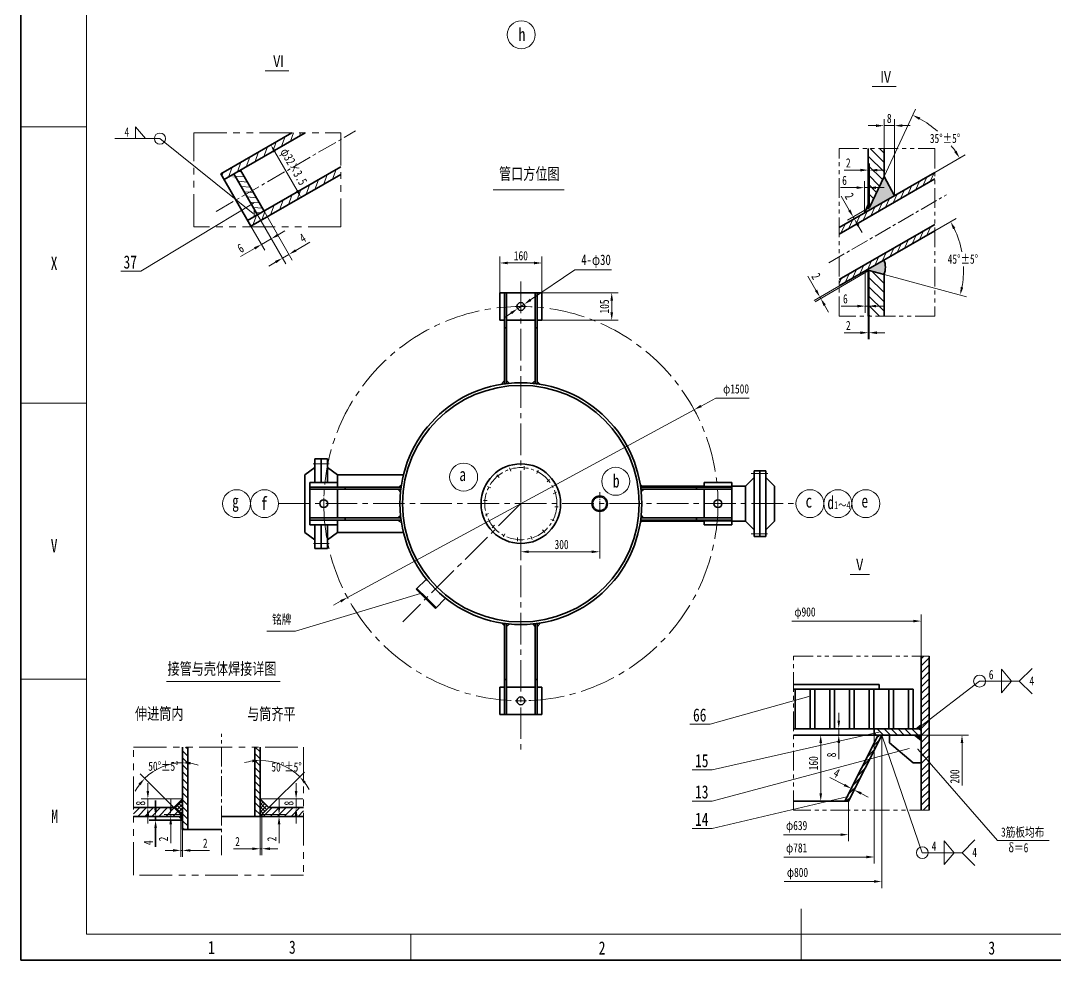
# Model space of a CAD drawing. Header units: millimetres. Extents: x -55641 to 52612, y -23263 to -5715.
# Drawn here: x 49301.5 to 49695.2, y -7396.9 to -7039.5 of the extents above; entities that cross this region are included whole.
import ezdxf

# ---------------------------------------------------------------- set-up
doc = ezdxf.new("R2010")
doc.units = ezdxf.units.MM
doc.header["$MEASUREMENT"] = 0
for name, pattern in [('CENTER2', [1.125, 0.75, -0.125, 0.125, -0.125]), ('DASHED2', [0.375, 0.25, -0.125]), ('PHANTOMX2', [5, 2.5, -0.5, 0.5, -0.5, 0.5, -0.5])]:
    doc.linetypes.add(name, pattern=pattern)
for name, color, linetype, lineweight in [('中心线', 3, 'CENTER2', 18), ('双点划线', 3, 'PHANTOMX2', 18), ('图层1', 1, 'Continuous', 20), ('抛面线', 1, 'Continuous', 18), ('标注尺寸线', 1, 'Continuous', 18), ('粗实线', 7, 'Continuous', 35), ('细实线', 1, 'Continuous', 18), ('虚线', 1, 'DASHED2', 18)]:
    doc.layers.add(name, color=color, linetype=linetype, lineweight=lineweight)
doc.styles.add('1', font='SimSun.ttf', dxfattribs={"width": 0.75, "height": 3})
doc.styles.add('模板字体', font='SIMFANG.TTF', dxfattribs={"width": 0.75})

msp = doc.modelspace()

# ---------------------------------------------------------------- hatches: boundary and pattern name
at = {"layer": '抛面线'}
h = msp.add_hatch(color=7, dxfattribs=at)
h.paths.add_polyline_path([(49390.37, -7111.31), (49390.3, -7114.12), (49391.57, -7113.39)])
h.paths.add_polyline_path([(49382.57, -7097.8), (49381.11, -7098.64), (49383.82, -7099.96)])
at = {"layer": '抛面线', "ltscale": 2}
h = msp.add_hatch(color=7, dxfattribs=at)
h.paths.add_polyline_path([(49629.99, -7098.79), (49624.49, -7110.58), (49623.99, -7110.9), (49623.99, -7109.47), (49622.54, -7112.69), (49633.98, -7106.09)])
h.paths.add_polyline_path([(49629.99, -7130.56), (49622.86, -7134.68), (49623.99, -7134.72), (49624.28, -7134.55), (49629.99, -7136.08, 0.191896)])
at = {"layer": '抛面线'}
h = msp.add_hatch(color=7, dxfattribs=at)
h.paths.add_polyline_path([(49498.04, -7176.71), (49498.04, -7177.65, -0.005302), (49499, -7177.8)])
h.paths.add_polyline_path([(49497.24, -7176.55), (49496.07, -7177.43, -0.006378), (49497.24, -7177.55)])
h.paths.add_polyline_path([(49486.34, -7176.34), (49486.34, -7177.55, -0.005194), (49487.29, -7177.45)])
h.paths.add_polyline_path([(49485.54, -7176.29), (49484.46, -7177.81, -0.005938), (49485.54, -7177.65)])
h = msp.add_hatch(color=7, dxfattribs=at)
h.paths.add_polyline_path([(49445.27, -7216.98), (49446.21, -7216.98, -0.005302), (49446.36, -7216.01)])
h.paths.add_polyline_path([(49445.11, -7217.78), (49445.99, -7218.94, -0.006378), (49446.11, -7217.78)])
h.paths.add_polyline_path([(49444.9, -7228.68), (49446.11, -7228.68, -0.005194), (49446.01, -7227.73)])
h.paths.add_polyline_path([(49444.85, -7229.48), (49446.37, -7230.56, -0.005938), (49446.21, -7229.48)])
h = msp.add_hatch(color=7, dxfattribs=at)
h.paths.add_polyline_path([(49538.3, -7229.48), (49537.36, -7229.48, -0.005302), (49537.22, -7230.44)])
h.paths.add_polyline_path([(49538.46, -7228.68), (49537.59, -7227.51, -0.006378), (49537.46, -7228.68)])
h.paths.add_polyline_path([(49538.67, -7217.78), (49537.46, -7217.78, -0.005194), (49537.57, -7218.73)])
h.paths.add_polyline_path([(49538.72, -7216.98), (49537.2, -7215.9, -0.005938), (49537.36, -7216.98)])
h = msp.add_hatch(color=7, dxfattribs=at)
h.paths.add_polyline_path([(49485.54, -7269.74), (49485.54, -7268.8, -0.005302), (49484.57, -7268.66)])
h.paths.add_polyline_path([(49486.34, -7269.9), (49487.5, -7269.03, -0.006378), (49486.34, -7268.9)])
h.paths.add_polyline_path([(49497.24, -7270.11), (49497.24, -7268.9, -0.005194), (49496.29, -7269.01)])
h.paths.add_polyline_path([(49498.04, -7270.16), (49499.12, -7268.64, -0.005938), (49498.04, -7268.8)])
at = {"layer": '抛面线', "ltscale": 2}
for points in [[(49644.12, -7308.84), (49641.87, -7308.84), (49644.12, -7306.95)], [(49644.13, -7311.24), (49641.89, -7311.24), (49644.13, -7313.12)]]:
    msp.add_hatch(color=7, dxfattribs=at).paths.add_polyline_path(points)
at = {"layer": '抛面线'}
h = msp.add_hatch(color=7, dxfattribs=at)
h.paths.add_polyline_path([(49626.62, -7311.24), (49627.79, -7311.24), (49627.45, -7311.91)])
h.paths.add_polyline_path([(49629.13, -7311.24), (49630.12, -7311.24), (49628.77, -7311.96)])

# ---------------------------------------------------------------- linework, layer by layer
at = {"layer": '中心线', "color": 7, "ltscale": 10}
for p, q in [((49375.88, -7112.06), (49428.92, -7081.43)), ((49377.85, -7356.95), (49377.85, -7310.82))]:
    msp.add_line(p, q, dxfattribs=at)
at = {"layer": '中心线', "color": 7, "ltscale": 9}
msp.add_line((49609.03, -7131.58), (49653.78, -7105.74), dxfattribs=at)
at = {"layer": '中心线', "color": 7, "ltscale": 16}
for p, q in [((49491.79, -7138.75), (49491.79, -7316.89)), ((49399.55, -7223.23), (49596.48, -7223.23)), ((49491.79, -7223.23), (49446.88, -7268.13))]:
    msp.add_line(p, q, dxfattribs=at)
at = {"layer": '中心线', "color": 7}
for p, q in [((49489.61, -7148.23), (49494.02, -7148.23)), ((49412.74, -7208.03), (49418.87, -7208.03)), ((49579.47, -7211.78), (49585.77, -7211.78)), ((49416.79, -7225.4), (49416.79, -7220.99)), ((49566.79, -7221.05), (49566.79, -7225.46)), ((49579.47, -7234.67), (49585.66, -7234.67)), ((49412.92, -7238.42), (49418.87, -7238.42)), ((49493.96, -7298.23), (49489.55, -7298.23))]:
    msp.add_line(p, q, dxfattribs=at)
at = {"layer": '中心线', "color": 7, "ltscale": 3}
msp.add_line((49521.79, -7218.82), (49521.79, -7227.95), dxfattribs=at)
at = {"layer": '中心线', "color": 7, "ltscale": 18}
msp.add_circle((49491.79, -7223.23), 75, dxfattribs=at)
at = {"layer": '中心线', "color": 7, "ltscale": 9}
msp.add_circle((49491.79, -7223.23), 13.72, dxfattribs=at)
at = {"layer": '中心线', "color": 7, "ltscale": 2}
msp.add_circle((49521.79, -7223.23), 2.54, dxfattribs=at)
at = {"layer": '双点划线', "color": 7, "ltscale": 5}
for p, q in [((49367.38, -7082.12), (49423.33, -7082.12)), ((49367.38, -7117.97), (49367.38, -7082.12)), ((49423.33, -7082.12), (49423.33, -7117.97)), ((49423.33, -7117.97), (49367.38, -7117.97)), ((49344.44, -7315.81), (49409.14, -7315.81)), ((49344.44, -7364.55), (49344.44, -7315.81)), ((49409.14, -7315.81), (49409.14, -7364.55)), ((49409.14, -7364.55), (49344.44, -7364.55))]:
    msp.add_line(p, q, dxfattribs=at)
at = {"layer": '双点划线', "color": 7, "ltscale": 3}
for p, q in [((49612.93, -7088.17), (49649.31, -7088.17)), ((49612.93, -7151.88), (49612.93, -7088.17)), ((49649.31, -7088.17), (49649.31, -7151.88)), ((49649.31, -7151.88), (49612.93, -7151.88)), ((49595.52, -7339.8), (49595.52, -7281.25)), ((49595.52, -7281.25), (49647.13, -7281.25)), ((49647.13, -7339.8), (49595.52, -7339.8))]:
    msp.add_line(p, q, dxfattribs=at)
at = {"layer": '抛面线', "color": 7, "ltscale": 5}
for p, q in [((49629.99, -7098.79), (49641.95, -7073.15)), ((49629.99, -7098.79), (49629.99, -7076.93)), ((49633.98, -7106.09), (49633.98, -7076.93)), ((49404.13, -7085.35), (49405.31, -7082.12)), ((49407.5, -7083.41), (49407.97, -7082.12)), ((49626.99, -7079.43), (49623.99, -7079.43)), ((49629.99, -7079.43), (49633.98, -7079.43)), ((49636.98, -7079.43), (49639.98, -7079.43)), ((49377.57, -7097.78), (49398.8, -7085.52)), ((49397.39, -7089.24), (49398.73, -7085.56)), ((49400.76, -7087.3), (49402.1, -7083.61)), ((49390.66, -7093.13), (49392, -7089.45)), ((49394.03, -7091.19), (49395.37, -7087.5)), ((49398.14, -7089.37), (49406.66, -7104.12)), ((49649.31, -7097.24), (49660.92, -7090.53)), ((49383.92, -7097.02), (49385.26, -7093.34)), ((49387.29, -7095.08), (49388.63, -7091.39)), ((49623.99, -7110.58), (49623.99, -7093.85)), ((49624.49, -7110.58), (49624.49, -7093.85)), ((49378.03, -7098.57), (49378.52, -7097.23)), ((49380.55, -7098.97), (49381.89, -7095.28)), ((49384.24, -7096.84), (49385.4, -7096.94)), ((49416.79, -7101.74), (49418.13, -7098.05)), ((49420.16, -7099.79), (49421.5, -7096.11)), ((49620.99, -7096.35), (49614.78, -7096.35)), ((49624.49, -7096.35), (49623.99, -7096.35)), ((49627.49, -7096.35), (49630.49, -7096.35)), ((49383.05, -7098.62), (49386.55, -7098.92)), ((49384.19, -7100.6), (49387.69, -7100.9)), ((49410.05, -7105.63), (49411.39, -7101.94)), ((49413.42, -7103.68), (49414.76, -7100)), ((49622.54, -7112.69), (49622.54, -7100.52)), ((49623.99, -7110.9), (49623.99, -7100.52)), ((49385.33, -7102.58), (49388.84, -7102.89)), ((49386.48, -7104.56), (49388.55, -7104.74)), ((49388.55, -7104.74), (49389.98, -7104.87)), ((49389.09, -7117.73), (49410.32, -7105.47)), ((49403.32, -7109.52), (49404.66, -7105.83)), ((49406.68, -7107.57), (49408.03, -7103.89)), ((49619.54, -7103.02), (49613.37, -7103.02)), ((49616.78, -7111.58), (49613.68, -7106.21)), ((49623.99, -7103.02), (49622.54, -7103.02)), ((49626.99, -7103.02), (49629.99, -7103.02)), ((49387.62, -7106.54), (49391.13, -7106.85)), ((49388.77, -7108.53), (49392.27, -7108.83)), ((49396.58, -7113.41), (49397.92, -7109.72)), ((49399.95, -7111.46), (49401.29, -7107.78)), ((49389.84, -7117.3), (49391.18, -7113.61)), ((49389.91, -7110.51), (49393.42, -7110.82)), ((49391.06, -7112.49), (49392.85, -7112.65)), ((49391.57, -7113.39), (49402.32, -7131.99)), ((49391.57, -7113.39), (49398.07, -7124.64)), ((49393.21, -7115.35), (49394.55, -7111.67)), ((49394.07, -7111.95), (49404.81, -7130.55)), ((49624.22, -7110.75), (49616.12, -7115.43)), ((49624.64, -7111.48), (49616.54, -7116.16)), ((49618.7, -7114.91), (49618.28, -7114.18)), ((49387.83, -7115.55), (49394.33, -7126.8)), ((49620.2, -7117.51), (49621.7, -7120.1)), ((49649.31, -7119.41), (49657.48, -7114.69)), ((49399.42, -7120.97), (49402.02, -7119.47)), ((49390.48, -7126.13), (49385.13, -7129.22)), ((49396.82, -7122.47), (49393.08, -7124.63)), ((49406.16, -7126.89), (49411.55, -7123.78)), ((49401.07, -7129.83), (49403.56, -7128.39)), ((49483.79, -7142.98), (49483.79, -7129.18)), ((49499.79, -7142.98), (49499.79, -7129.18)), ((49398.47, -7131.33), (49395.87, -7132.83)), ((49486.79, -7131.68), (49496.79, -7131.68)), ((49512.37, -7134.3), (49495.51, -7145.7)), ((49526.35, -7134.3), (49512.37, -7134.3)), ((49604.1, -7142.04), (49601, -7136.67)), ((49623.69, -7134.2), (49603.44, -7145.89)), ((49623.99, -7134.72), (49603.74, -7146.41)), ((49622.86, -7134.68), (49622.86, -7150.58)), ((49623.99, -7134.72), (49623.99, -7150.58)), ((49623.99, -7134.72), (49623.99, -7160.7)), ((49624.28, -7134.55), (49624.28, -7160.7)), ((49629.99, -7136.08), (49661.4, -7144.5)), ((49499.79, -7142.98), (49528.87, -7142.98)), ((49605.9, -7145.16), (49605.6, -7144.64)), ((49490.54, -7149.07), (49493.03, -7147.39)), ((49526.37, -7145.98), (49526.37, -7150.48)), ((49607.4, -7147.76), (49608.9, -7150.36)), ((49619.86, -7148.08), (49613.69, -7148.08)), ((49623.99, -7148.08), (49622.86, -7148.08)), ((49626.99, -7148.08), (49629.99, -7148.08)), ((49488.06, -7150.75), (49485.57, -7152.43)), ((49499.79, -7153.48), (49528.87, -7153.48)), ((49620.99, -7158.2), (49614.78, -7158.2)), ((49624.28, -7158.2), (49623.99, -7158.2)), ((49627.28, -7158.2), (49630.28, -7158.2)), ((49565.96, -7183.05), (49560.37, -7186.08)), ((49578.63, -7183.05), (49565.96, -7183.05)), ((49425.84, -7258.94), (49557.73, -7187.51)), ((49491.79, -7223.23), (49491.79, -7244.03)), ((49521.79, -7223.23), (49521.79, -7244.03)), ((49494.79, -7241.53), (49518.79, -7241.53)), ((49423.2, -7260.37), (49420.56, -7261.8)), ((49614.86, -7330.24), (49609.31, -7327.44)), ((49619.46, -7327.79), (49616.42, -7333.82)), ((49620.53, -7328.32), (49617.49, -7334.36)), ((49618.61, -7332.13), (49617.54, -7331.59)), ((49621.29, -7333.48), (49623.97, -7334.83))]:
    msp.add_line(p, q, dxfattribs=at)
at = {"layer": '抛面线', "color": 7, "ltscale": 2}
for p, q in [((49629.99, -7093.46), (49624.7, -7088.17)), ((49629.99, -7089.92), (49628.23, -7088.17)), ((49629.99, -7097), (49623.99, -7091)), ((49629.44, -7099.98), (49623.99, -7094.53)), ((49628.31, -7102.39), (49623.99, -7098.07)), ((49647.57, -7100.67), (49649.12, -7097.35)), ((49627.19, -7104.8), (49623.99, -7101.6)), ((49624.49, -7110.58), (49629.99, -7098.79)), ((49629.99, -7098.79), (49633.98, -7106.09)), ((49639.08, -7105.57), (49640.63, -7102.25)), ((49641.91, -7103.93), (49643.46, -7100.62)), ((49644.74, -7102.3), (49646.29, -7098.98)), ((49626.06, -7107.21), (49623.99, -7105.14)), ((49633.42, -7108.84), (49634.97, -7105.52)), ((49636.25, -7107.2), (49637.8, -7103.89)), ((49624.94, -7109.62), (49623.99, -7108.67)), ((49627.76, -7112.11), (49629.3, -7108.79)), ((49630.59, -7110.47), (49632.13, -7107.15)), ((49619.26, -7117.01), (49620.81, -7113.69)), ((49622.09, -7115.38), (49623.64, -7112.06)), ((49624.92, -7113.74), (49626.47, -7110.42)), ((49613.6, -7120.28), (49615.15, -7116.96)), ((49616.43, -7118.64), (49617.98, -7115.33)), ((49646.3, -7121.15), (49647.84, -7117.83)), ((49640.64, -7124.42), (49642.18, -7121.1)), ((49643.47, -7122.78), (49645.01, -7119.46)), ((49649.13, -7119.51), (49649.31, -7119.12)), ((49632.14, -7129.32), (49633.69, -7126)), ((49634.97, -7127.68), (49636.52, -7124.37)), ((49637.8, -7126.05), (49639.35, -7122.73)), ((49626.48, -7132.59), (49628.03, -7129.27)), ((49629.31, -7130.95), (49630.86, -7127.64)), ((49620.82, -7135.86), (49622.37, -7132.54)), ((49623.65, -7134.22), (49625.2, -7130.9)), ((49612.93, -7139.47), (49613.87, -7137.44)), ((49615.16, -7139.13), (49616.7, -7135.81)), ((49617.99, -7137.49), (49619.53, -7134.17)), ((49629.99, -7142.96), (49623.99, -7136.96)), ((49624.28, -7134.55), (49629.99, -7136.08)), ((49629.99, -7139.42), (49625.43, -7134.86)), ((49629.99, -7146.49), (49623.99, -7140.49)), ((49629.99, -7150.03), (49623.99, -7144.03)), ((49628.3, -7151.88), (49623.99, -7147.56)), ((49624.76, -7151.88), (49623.99, -7151.1)), ((49644.13, -7282.26), (49645.14, -7281.25)), ((49644.13, -7284.91), (49647.13, -7281.91)), ((49644.13, -7287.56), (49647.13, -7284.56)), ((49644.13, -7290.21), (49647.13, -7287.21)), ((49644.13, -7292.86), (49647.13, -7289.86)), ((49644.13, -7295.51), (49647.13, -7292.51)), ((49644.13, -7298.17), (49647.13, -7295.17)), ((49644.13, -7300.82), (49647.13, -7297.82)), ((49612.77, -7305.84), (49612.77, -7302.84)), ((49644.13, -7303.47), (49647.13, -7300.47)), ((49644.13, -7306.12), (49647.13, -7303.12)), ((49644.13, -7308.77), (49647.13, -7305.77)), ((49612.77, -7308.84), (49610.27, -7308.84)), ((49612.77, -7308.84), (49612.77, -7311.24)), ((49627.11, -7311.24), (49626.29, -7310.41)), ((49629.76, -7311.24), (49627.36, -7308.84)), ((49632.42, -7311.24), (49630.02, -7308.84)), ((49635.07, -7311.24), (49632.67, -7308.84)), ((49637.72, -7311.24), (49635.32, -7308.84)), ((49640.37, -7311.24), (49637.97, -7308.84)), ((49643.02, -7311.24), (49640.62, -7308.84)), ((49644.13, -7309.7), (49643.27, -7308.84)), ((49644.13, -7311.42), (49647.13, -7308.42)), ((49644.13, -7314.08), (49647.13, -7311.08)), ((49604.08, -7311.24), (49608.41, -7311.24)), ((49605.91, -7314.24), (49605.91, -7333.44)), ((49612.77, -7311.24), (49610.27, -7311.24)), ((49612.77, -7314.24), (49612.77, -7320.4)), ((49625.37, -7316.05), (49628.07, -7313.34)), ((49627.16, -7312.49), (49628.41, -7311.24)), ((49641.89, -7311.24), (49644.13, -7313.12)), ((49644.13, -7316.73), (49647.13, -7313.73)), ((49623.58, -7319.61), (49626.28, -7316.9)), ((49644.13, -7319.38), (49647.13, -7316.38)), ((49644.13, -7322.03), (49647.13, -7319.03)), ((49621.78, -7323.17), (49624.49, -7320.46)), ((49644.13, -7324.68), (49647.13, -7321.68)), ((49619.99, -7326.73), (49622.7, -7324.02)), ((49644.13, -7327.33), (49647.13, -7324.33)), ((49618.2, -7330.29), (49620.9, -7327.58)), ((49644.13, -7329.99), (49647.13, -7326.99)), ((49644.13, -7332.64), (49647.13, -7329.64)), ((49615.58, -7336.44), (49617.32, -7334.7)), ((49616.41, -7333.85), (49619.11, -7331.14)), ((49644.13, -7335.29), (49647.13, -7332.29)), ((49604.08, -7336.44), (49608.41, -7336.44)), ((49644.13, -7337.94), (49647.13, -7334.94)), ((49644.92, -7339.8), (49647.13, -7337.59))]:
    msp.add_line(p, q, dxfattribs=at)
at = {"layer": '抛面线', "color": 7}
for p, q in [((49390.37, -7111.31), (49390.3, -7114.12)), ((49485.54, -7176.29), (49484.46, -7177.81)), ((49486.34, -7176.34), (49487.29, -7177.45)), ((49497.24, -7176.55), (49496.07, -7177.43)), ((49498.04, -7176.71), (49499, -7177.8)), ((49445.27, -7216.98), (49446.36, -7216.01)), ((49538.72, -7216.98), (49537.2, -7215.9)), ((49445.11, -7217.78), (49445.99, -7218.94)), ((49538.67, -7217.78), (49537.57, -7218.73)), ((49444.9, -7228.68), (49446.01, -7227.73)), ((49538.46, -7228.68), (49537.59, -7227.51)), ((49444.85, -7229.48), (49446.37, -7230.56)), ((49538.3, -7229.48), (49537.22, -7230.44)), ((49485.54, -7269.74), (49484.57, -7268.66)), ((49486.34, -7269.9), (49487.5, -7269.03)), ((49497.24, -7270.11), (49496.29, -7269.01)), ((49498.04, -7270.16), (49499.12, -7268.64)), ((49365.08, -7319.32), (49363.08, -7317.32)), ((49365.08, -7316.67), (49364.22, -7315.81)), ((49392.61, -7320.33), (49390.61, -7318.33)), ((49392.61, -7317.68), (49390.74, -7315.81)), ((49365.08, -7321.97), (49363.08, -7319.97)), ((49365.08, -7324.62), (49363.08, -7322.62)), ((49392.61, -7322.98), (49390.61, -7320.98)), ((49365.08, -7327.28), (49363.08, -7325.28)), ((49392.61, -7325.63), (49390.61, -7323.63)), ((49392.61, -7328.28), (49390.61, -7326.28)), ((49365.08, -7329.93), (49363.08, -7327.93)), ((49365.08, -7332.58), (49363.08, -7330.58)), ((49392.61, -7330.93), (49390.61, -7328.93)), ((49365.08, -7335.23), (49363.08, -7333.23)), ((49392.61, -7333.59), (49390.61, -7331.59)), ((49392.61, -7336.24), (49390.61, -7334.24)), ((49365.08, -7337.88), (49363.08, -7335.88)), ((49365.08, -7340.53), (49363.08, -7338.53)), ((49392.61, -7338.89), (49390.61, -7336.89)), ((49365.08, -7343.19), (49363.08, -7341.19)), ((49392.61, -7341.54), (49390.61, -7339.54)), ((49390.63, -7342.21), (49390.61, -7342.19)), ((49365.08, -7345.84), (49363.08, -7343.84)), ((49363.81, -7347.21), (49363.08, -7346.49))]:
    msp.add_line(p, q, dxfattribs=at)
at = {"layer": '抛面线', "color": 7, "ltscale": 5}
for points in [[(49390.09, -7108.94), (49347.23, -7134.82)], [(49453.63, -7257.46), (49406, -7271.68), (49395.11, -7271.68)], [(49601.35, -7296.59), (49563.78, -7307.12)], [(49628.08, -7310.15), (49564.63, -7324.49)], [(49639.52, -7316.41), (49564.63, -7336.38)], [(49616.35, -7334.63), (49564.63, -7346.8)]]:
    msp.add_lwpolyline(points, dxfattribs=at)
at = {"layer": '抛面线', "color": 7, "ltscale": 2}
for centre in [(49666.35, -7290.74), (49644.57, -7356)]:
    msp.add_circle(centre, 2.27, dxfattribs=at)
at = {"layer": '抛面线', "color": 7, "ltscale": 5}
for centre, radius, start, end in [((49623.86, -7111.93), 40.29, 48.8915, 60.7331), ((49623.86, -7111.93), 40.29, 34.2669, 38.0948), ((49623.46, -7134.33), 36.78, 10.7251, 25.3254), ((49623.46, -7134.33), 36.78, 349.6746, 2.0954)]:
    msp.add_arc(centre, radius, start, end, dxfattribs=at)
for points in [[(49643.33, -7077.23), (49643.79, -7076.34), (49640.89, -7075.41)], [(49626.99, -7078.93), (49626.99, -7079.93), (49629.99, -7079.43)], [(49636.98, -7078.93), (49636.98, -7079.93), (49633.98, -7079.43)], [(49398.57, -7089.12), (49397.7, -7089.62), (49396.64, -7086.77)], [(49657.58, -7088.98), (49656.74, -7089.51), (49658.76, -7091.78)], [(49620.99, -7095.85), (49620.99, -7096.85), (49623.99, -7096.35)], [(49627.49, -7095.85), (49627.49, -7096.85), (49624.49, -7096.35)], [(49407.09, -7103.87), (49406.22, -7104.37), (49408.16, -7106.72)], [(49619.54, -7102.52), (49619.54, -7103.52), (49622.54, -7103.02)], [(49626.99, -7102.52), (49626.99, -7103.52), (49623.99, -7103.02)], [(49390.05, -7108.87), (49390.52, -7108.68), (49390.13, -7109.01)], [(49617.22, -7111.33), (49616.35, -7111.83), (49618.28, -7114.18)], [(49620.64, -7117.26), (49619.77, -7117.76), (49618.7, -7114.91)], [(49656.26, -7118.83), (49657.15, -7118.37), (49655.31, -7115.94)], [(49399.17, -7120.54), (49399.67, -7121.41), (49396.82, -7122.47)], [(49390.23, -7125.7), (49390.73, -7126.57), (49393.08, -7124.63)], [(49398.22, -7130.9), (49398.72, -7131.76), (49401.07, -7129.83)], [(49405.91, -7126.46), (49406.41, -7127.32), (49403.56, -7128.39)], [(49486.79, -7131.18), (49486.79, -7132.18), (49483.79, -7131.68)], [(49496.79, -7131.18), (49496.79, -7132.18), (49499.79, -7131.68)], [(49604.54, -7141.79), (49603.67, -7142.29), (49605.6, -7144.64)], [(49660.13, -7141.03), (49659.16, -7140.82), (49658.99, -7143.85)], [(49495.23, -7145.29), (49495.79, -7146.12), (49493.03, -7147.39)], [(49525.87, -7145.98), (49526.87, -7145.98), (49526.37, -7142.98)], [(49607.84, -7147.51), (49606.97, -7148.01), (49605.9, -7145.16)], [(49487.78, -7150.33), (49488.34, -7151.16), (49490.54, -7149.07)], [(49619.86, -7147.58), (49619.86, -7148.58), (49622.86, -7148.08)], [(49626.99, -7147.58), (49626.99, -7148.58), (49623.99, -7148.08)], [(49525.87, -7150.48), (49526.87, -7150.48), (49526.37, -7153.48)], [(49620.99, -7157.7), (49620.99, -7158.7), (49623.99, -7158.2)], [(49627.28, -7157.7), (49627.28, -7158.7), (49624.28, -7158.2)], [(49560.13, -7185.64), (49560.61, -7186.52), (49557.73, -7187.51)], [(49494.79, -7241.03), (49494.79, -7242.03), (49491.79, -7241.53)], [(49518.79, -7241.03), (49518.79, -7242.03), (49521.79, -7241.53)], [(49422.96, -7259.93), (49423.44, -7260.81), (49425.84, -7258.94)], [(49453.61, -7257.38), (49454.11, -7257.31), (49453.66, -7257.54)], [(49601.33, -7296.51), (49601.83, -7296.46), (49601.37, -7296.67)], [(49628.06, -7310.07), (49628.56, -7310.04), (49628.09, -7310.23)], [(49639.49, -7316.33), (49640, -7316.28), (49639.54, -7316.49)], [(49615.09, -7329.79), (49614.64, -7330.69), (49617.54, -7331.59)], [(49616.33, -7334.55), (49616.83, -7334.52), (49616.36, -7334.71)], [(49621.52, -7333.03), (49621.07, -7333.93), (49618.61, -7332.13)]]:
    msp.add_solid(points, dxfattribs=at)
at = {"layer": '抛面线', "color": 7, "ltscale": 2}
for points in [[(49612.27, -7305.84), (49613.27, -7305.84), (49612.77, -7308.84)], [(49605.41, -7314.24), (49606.41, -7314.24), (49605.91, -7311.24)], [(49612.27, -7314.24), (49613.27, -7314.24), (49612.77, -7311.24)], [(49605.41, -7333.44), (49606.41, -7333.44), (49605.91, -7336.44)]]:
    msp.add_solid(points, dxfattribs=at)
at = {"layer": '标注尺寸线', "color": 7}
for p, q in [((49345.15, -7084.36), (49345.15, -7079.86)), ((49345.15, -7079.86), (49348.9, -7084.36)), ((49347.23, -7134.82), (49339.61, -7134.82)), ((49674.73, -7290.74), (49674.73, -7286.25)), ((49674.73, -7286.25), (49678.48, -7290.74)), ((49674.73, -7295.23), (49678.48, -7290.74)), ((49674.73, -7290.74), (49674.73, -7295.23)), ((49563.78, -7307.12), (49556.15, -7307.12)), ((49564.63, -7324.49), (49557.01, -7324.49)), ((49360.05, -7339.18), (49363.08, -7336.15)), ((49363.08, -7341.54), (49360.08, -7338.54)), ((49360.76, -7339.89), (49363.08, -7337.56)), ((49363.08, -7340.13), (49360.79, -7337.83)), ((49363.08, -7338.71), (49361.5, -7337.12)), ((49363.08, -7337.3), (49362.2, -7336.42)), ((49363.08, -7335.88), (49362.91, -7335.71)), ((49395.86, -7338.96), (49392.61, -7335.71)), ((49392.61, -7336.32), (49393, -7335.93)), ((49392.61, -7337.74), (49393.71, -7336.64)), ((49395.15, -7339.67), (49392.61, -7337.12)), ((49392.61, -7339.15), (49394.42, -7337.34)), ((49392.61, -7340.57), (49395.12, -7338.05)), ((49394.45, -7340.37), (49392.61, -7338.54)), ((49564.63, -7336.38), (49557.01, -7336.38)), ((49344.44, -7341.19), (49346.75, -7338.87)), ((49346.06, -7342.21), (49349.4, -7338.87)), ((49348.71, -7342.21), (49352.05, -7338.87)), ((49351.36, -7342.21), (49354.7, -7338.87)), ((49354.02, -7342.21), (49357.36, -7338.87)), ((49356.67, -7342.21), (49359.88, -7339)), ((49359.32, -7342.21), (49361.2, -7340.33)), ((49361.47, -7340.59), (49363.08, -7338.98)), ((49361.97, -7342.21), (49362.42, -7341.77)), ((49362.17, -7341.3), (49363.08, -7340.39)), ((49362.17, -7342.72), (49362.68, -7342.21)), ((49363.08, -7342.95), (49362.34, -7342.21)), ((49362.68, -7342.21), (49363.08, -7341.81)), ((49392.61, -7341.98), (49395.83, -7338.76)), ((49393.74, -7341.08), (49392.61, -7339.95)), ((49393.27, -7342.03), (49392.61, -7341.36)), ((49393.79, -7342.21), (49397.13, -7338.87)), ((49396.44, -7342.21), (49399.78, -7338.87)), ((49399.09, -7342.21), (49402.43, -7338.87)), ((49401.75, -7342.21), (49405.09, -7338.87)), ((49404.4, -7342.21), (49407.74, -7338.87)), ((49407.05, -7342.21), (49409.14, -7340.12)), ((49362.89, -7343.42), (49363.08, -7343.22)), ((49564.63, -7346.8), (49557.01, -7346.8)), ((49652.94, -7351.51), (49656.69, -7356)), ((49652.94, -7356), (49652.94, -7351.51)), ((49652.94, -7356), (49652.94, -7360.49)), ((49652.94, -7360.49), (49656.69, -7356))]:
    msp.add_line(p, q, dxfattribs=at)
at = {"layer": '标注尺寸线', "color": 7, "ltscale": 2}
for p, q in [((49644.13, -7281.25), (49644.13, -7265.39)), ((49641.13, -7267.89), (49594.89, -7267.89)), ((49626.29, -7311.24), (49626.29, -7360.15)), ((49629.13, -7311.24), (49629.13, -7369.46)), ((49644.13, -7311.24), (49662.17, -7311.24)), ((49659.67, -7314.24), (49659.67, -7330.5)), ((49616.45, -7336.44), (49616.45, -7351.65)), ((49613.45, -7349.15), (49591.79, -7349.15)), ((49623.29, -7357.65), (49591.83, -7357.65)), ((49626.13, -7366.96), (49592.05, -7366.96))]:
    msp.add_line(p, q, dxfattribs=at)
at = {"layer": '标注尺寸线', "color": 7, "ltscale": 5}
for p, q in [((49359.75, -7338.87), (49346.87, -7326)), ((49395.95, -7338.87), (49409.44, -7325.38)), ((49349.85, -7332.53), (49349.85, -7329.53)), ((49406.27, -7332.53), (49406.27, -7329.53)), ((49363.08, -7335.53), (49347.35, -7335.53)), ((49349.85, -7338.87), (49349.85, -7335.53)), ((49358.54, -7338.54), (49358.54, -7335.54)), ((49392.61, -7335.53), (49408.77, -7335.53)), ((49399.78, -7338.54), (49399.78, -7335.54)), ((49406.27, -7335.53), (49406.27, -7338.87)), ((49359.75, -7338.87), (49347.35, -7338.87)), ((49349.85, -7341.87), (49349.85, -7344.87)), ((49362.42, -7341.54), (49356.04, -7341.54)), ((49362.42, -7342.21), (49356.04, -7342.21)), ((49358.54, -7341.54), (49358.54, -7342.21)), ((49362.42, -7342.21), (49362.42, -7357.64)), ((49363.08, -7342.21), (49363.08, -7357.64)), ((49392.61, -7342.21), (49392.61, -7357)), ((49393.27, -7341.54), (49402.28, -7341.54)), ((49393.27, -7342.21), (49402.28, -7342.21)), ((49393.27, -7342.21), (49393.27, -7357)), ((49395.95, -7338.87), (49408.77, -7338.87)), ((49399.78, -7341.54), (49399.78, -7342.21)), ((49406.27, -7341.87), (49406.27, -7344.87)), ((49358.54, -7345.21), (49358.54, -7352.42)), ((49399.78, -7345.21), (49399.78, -7352.42)), ((49359.42, -7355.14), (49356.42, -7355.14)), ((49362.42, -7355.14), (49363.08, -7355.14)), ((49366.08, -7355.14), (49373.29, -7355.14)), ((49389.61, -7354.5), (49382.4, -7354.5)), ((49393.27, -7354.5), (49392.61, -7354.5)), ((49396.27, -7354.5), (49399.27, -7354.5))]:
    msp.add_line(p, q, dxfattribs=at)
at = {"layer": '标注尺寸线', "color": 7}
for points in [[(49389.93, -7112.85), (49354.45, -7084.36), (49337.32, -7084.35)], [(49643.92, -7308.05), (49666.35, -7290.74), (49681.48, -7290.74)], [(49629.3, -7311.71), (49644.57, -7356), (49659.69, -7356)], [(49642.84, -7316.66), (49673.21, -7351.34), (49692.88, -7351.34)]]:
    msp.add_lwpolyline(points, dxfattribs=at)
for centre, radius in [((49491.94, -7044.85), 5.32), ((49354.45, -7084.36), 2.12), ((49470.02, -7213.13), 5.32), ((49527.91, -7214.73), 5.32), ((49383.61, -7223.23), 5.32), ((49394.24, -7223.23), 5.32), ((49601.8, -7223.23), 5.32), ((49612.43, -7223.23), 5.32), ((49623.06, -7223.23), 5.32)]:
    msp.add_circle(centre, radius, dxfattribs=at)
at = {"layer": '标注尺寸线', "color": 7, "ltscale": 5}
for centre, radius, start, end in [((49363.08, -7342.21), 20.43, 90, 135), ((49363.08, -7342.21), 20.43, 73.1584, 81.5792), ((49392.61, -7342.21), 21.3, 98.0767, 106.1533), ((49392.61, -7342.21), 21.3, 45, 90), ((49363.08, -7342.21), 20.43, 143.4208, 151.8416), ((49392.61, -7342.21), 21.3, 28.8467, 36.9233)]:
    msp.add_arc(centre, radius, start, end, dxfattribs=at)
at = {"layer": '标注尺寸线', "color": 7}
for points in [[(49389.99, -7112.79), (49390.32, -7113.17), (49389.88, -7112.92)], [(49643.97, -7308.11), (49643.53, -7308.35), (49643.87, -7307.98)], [(49629.22, -7311.74), (49629.13, -7311.24), (49629.37, -7311.68)], [(49642.78, -7316.71), (49642.51, -7316.28), (49642.91, -7316.6)]]:
    msp.add_solid(points, dxfattribs=at)
at = {"layer": '标注尺寸线', "color": 7, "ltscale": 2}
for points in [[(49641.13, -7267.39), (49641.13, -7268.39), (49644.13, -7267.89)], [(49659.17, -7314.24), (49660.17, -7314.24), (49659.67, -7311.24)], [(49613.45, -7348.65), (49613.45, -7349.65), (49616.45, -7349.15)], [(49623.29, -7357.15), (49623.29, -7358.15), (49626.29, -7357.65)], [(49626.13, -7366.46), (49626.13, -7367.46), (49629.13, -7366.96)]]:
    msp.add_solid(points, dxfattribs=at)
at = {"layer": '标注尺寸线', "color": 7, "ltscale": 5}
for points in [[(49366.04, -7322.5), (49366.11, -7321.5), (49363.08, -7321.78)], [(49389.58, -7320.62), (49389.65, -7321.62), (49392.61, -7320.91)], [(49346.3, -7329.71), (49347.06, -7330.36), (49348.64, -7327.76)], [(49409.26, -7329.74), (49410.01, -7329.09), (49407.67, -7327.15)], [(49349.35, -7332.53), (49350.35, -7332.53), (49349.85, -7335.53)], [(49405.77, -7332.53), (49406.77, -7332.53), (49406.27, -7335.53)], [(49358.04, -7338.54), (49359.04, -7338.54), (49358.54, -7341.54)], [(49399.28, -7338.54), (49400.28, -7338.54), (49399.78, -7341.54)], [(49349.35, -7341.87), (49350.35, -7341.87), (49349.85, -7338.87)], [(49358.04, -7345.21), (49359.04, -7345.21), (49358.54, -7342.21)], [(49399.28, -7345.21), (49400.28, -7345.21), (49399.78, -7342.21)], [(49405.77, -7341.87), (49406.77, -7341.87), (49406.27, -7338.87)], [(49389.61, -7354), (49389.61, -7355), (49392.61, -7354.5)], [(49396.27, -7354), (49396.27, -7355), (49393.27, -7354.5)], [(49359.42, -7354.64), (49359.42, -7355.64), (49362.42, -7355.14)], [(49366.08, -7354.64), (49366.08, -7355.64), (49363.08, -7355.14)]]:
    msp.add_solid(points, dxfattribs=at)
at = {"layer": '粗实线', "color": 7}
for p, q in [((49301.46, -6555.94), (49301.46, -7396.94)), ((49377.57, -7097.78), (49404.69, -7082.12)), ((49378.83, -7099.96), (49409.73, -7082.12)), ((49623.99, -7088.17), (49623.99, -7110.9)), ((49629.99, -7088.17), (49629.99, -7098.79)), ((49389.09, -7117.73), (49377.57, -7097.78)), ((49391.57, -7113.39), (49382.57, -7097.8)), ((49394.07, -7111.95), (49385.07, -7096.36)), ((49387.83, -7115.55), (49423.33, -7095.05)), ((49389.09, -7117.73), (49423.33, -7097.96)), ((49612.93, -7118.24), (49649.31, -7097.24)), ((49612.93, -7120.67), (49649.31, -7099.66)), ((49624.49, -7110.58), (49629.99, -7098.79)), ((49629.99, -7098.79), (49633.98, -7106.09)), ((49623.99, -7109.47), (49622.54, -7112.69)), ((49623.99, -7110.9), (49624.49, -7110.58)), ((49612.93, -7137.99), (49649.31, -7116.98)), ((49612.93, -7140.41), (49649.31, -7119.41)), ((49623.99, -7134.72), (49622.86, -7134.68)), ((49623.99, -7134.72), (49624.28, -7134.55)), ((49623.99, -7134.72), (49623.99, -7151.88)), ((49624.28, -7134.55), (49629.99, -7136.08)), ((49629.99, -7136.08), (49629.99, -7151.88)), ((49483.79, -7142.98), (49499.79, -7142.98)), ((49483.79, -7142.98), (49483.79, -7153.48)), ((49485.54, -7142.98), (49485.54, -7177.65)), ((49486.34, -7142.98), (49486.34, -7177.55)), ((49497.24, -7142.98), (49497.24, -7177.55)), ((49498.04, -7142.98), (49498.04, -7177.65)), ((49499.79, -7142.98), (49499.79, -7153.48)), ((49483.79, -7153.48), (49485.54, -7153.48)), ((49486.34, -7153.48), (49497.24, -7153.48)), ((49498.04, -7153.48), (49499.79, -7153.48)), ((49485.54, -7156.32), (49486.34, -7156.32)), ((49497.24, -7156.32), (49498.04, -7156.32)), ((49413.39, -7206.23), (49413.39, -7215.23)), ((49415.79, -7206.23), (49413.39, -7206.23)), ((49415.79, -7206.23), (49418.19, -7206.23)), ((49415.79, -7206.23), (49415.79, -7215.23)), ((49418.19, -7206.23), (49418.19, -7215.23)), ((49413.39, -7209.52), (49409.59, -7212.28)), ((49409.59, -7212.28), (49409.59, -7234.18)), ((49418.19, -7209.52), (49421.99, -7212.28)), ((49421.99, -7212.28), (49447.11, -7212.28)), ((49421.99, -7212.28), (49421.99, -7215.23)), ((49580.59, -7210.73), (49582.79, -7210.73)), ((49580.59, -7210.73), (49580.59, -7235.73)), ((49582.79, -7210.73), (49582.79, -7235.73)), ((49584.99, -7210.73), (49582.79, -7210.73)), ((49582.79, -7210.73), (49582.79, -7235.73)), ((49584.99, -7210.73), (49584.99, -7235.73)), ((49411.54, -7215.23), (49422.04, -7215.23)), ((49411.54, -7231.23), (49411.54, -7215.23)), ((49422.04, -7216.98), (49422.04, -7215.23)), ((49537.3, -7216.58), (49561.54, -7216.58)), ((49572.04, -7215.23), (49561.54, -7215.23)), ((49561.54, -7215.23), (49561.54, -7216.98)), ((49572.04, -7215.23), (49572.04, -7231.23)), ((49572.04, -7216.58), (49577.29, -7216.58)), ((49580.59, -7213.27), (49577.29, -7216.58)), ((49577.29, -7216.58), (49577.29, -7229.88)), ((49577.29, -7216.58), (49577.29, -7229.88)), ((49584.99, -7213.27), (49588.29, -7216.58)), ((49588.29, -7216.58), (49588.29, -7229.88)), ((49588.29, -7216.58), (49588.29, -7229.88)), ((49411.54, -7216.98), (49446.21, -7216.98)), ((49411.54, -7217.78), (49446.11, -7217.78)), ((49422.04, -7228.68), (49422.04, -7217.78)), ((49424.88, -7217.78), (49424.88, -7216.98)), ((49572.04, -7216.98), (49537.36, -7216.98)), ((49572.04, -7217.78), (49537.46, -7217.78)), ((49558.69, -7216.98), (49558.69, -7217.78)), ((49561.54, -7217.78), (49561.54, -7228.68)), ((49411.54, -7228.68), (49446.11, -7228.68)), ((49411.54, -7229.48), (49446.21, -7229.48)), ((49411.54, -7231.23), (49422.04, -7231.23)), ((49413.39, -7231.23), (49413.39, -7240.23)), ((49415.79, -7231.23), (49415.79, -7240.23)), ((49415.79, -7231.23), (49415.79, -7240.23)), ((49418.19, -7240.23), (49418.19, -7231.23)), ((49421.99, -7231.23), (49421.99, -7234.18)), ((49422.04, -7231.23), (49422.04, -7229.48)), ((49424.88, -7229.48), (49424.88, -7228.68)), ((49537.3, -7229.88), (49561.54, -7229.88)), ((49572.04, -7229.48), (49537.36, -7229.48)), ((49572.04, -7228.68), (49537.46, -7228.68)), ((49558.69, -7228.68), (49558.69, -7229.48)), ((49561.54, -7229.48), (49561.54, -7231.23)), ((49572.04, -7231.23), (49561.54, -7231.23)), ((49572.04, -7229.88), (49577.29, -7229.88)), ((49580.59, -7233.18), (49577.29, -7229.88)), ((49584.99, -7233.18), (49588.29, -7229.88)), ((49413.39, -7236.93), (49409.59, -7234.18)), ((49418.19, -7236.93), (49421.99, -7234.18)), ((49421.99, -7234.18), (49447.11, -7234.18)), ((49580.59, -7235.73), (49582.79, -7235.73)), ((49584.99, -7235.73), (49582.79, -7235.73)), ((49415.79, -7240.23), (49413.39, -7240.23)), ((49415.79, -7240.23), (49418.19, -7240.23)), ((49455.85, -7251.94), (49451.9, -7255.73)), ((49451.9, -7255.73), (49455.59, -7259.42)), ((49452.27, -7255.47), (49455.96, -7259.16)), ((49459.28, -7263.11), (49455.59, -7259.42)), ((49459.65, -7262.85), (49455.96, -7259.16)), ((49463.07, -7259.16), (49459.28, -7263.11)), ((49485.54, -7303.48), (49485.54, -7268.8)), ((49486.34, -7303.48), (49486.34, -7268.9)), ((49497.24, -7303.48), (49497.24, -7268.9)), ((49498.04, -7303.48), (49498.04, -7268.8)), ((49644.13, -7281.25), (49644.13, -7339.8)), ((49647.13, -7281.25), (49647.13, -7339.8)), ((49486.34, -7290.13), (49485.54, -7290.13)), ((49498.04, -7290.13), (49497.24, -7290.13)), ((49485.54, -7292.98), (49483.79, -7292.98)), ((49483.79, -7303.48), (49483.79, -7292.98)), ((49497.24, -7292.98), (49486.34, -7292.98)), ((49499.79, -7292.98), (49498.04, -7292.98)), ((49499.79, -7303.48), (49499.79, -7292.98)), ((49628.19, -7292.04), (49595.52, -7292.04)), ((49595.52, -7293.84), (49641.13, -7293.84)), ((49596.13, -7293.84), (49596.13, -7308.84)), ((49601.83, -7293.84), (49601.83, -7308.84)), ((49601.83, -7293.84), (49601.83, -7308.84)), ((49603.63, -7293.84), (49603.63, -7308.84)), ((49609.33, -7293.84), (49609.33, -7308.84)), ((49609.33, -7293.84), (49609.33, -7308.84)), ((49611.13, -7293.84), (49611.13, -7308.84)), ((49616.83, -7293.84), (49616.83, -7308.84)), ((49616.83, -7293.84), (49616.83, -7308.84)), ((49618.63, -7293.84), (49618.63, -7308.84)), ((49624.33, -7293.84), (49624.33, -7308.84)), ((49624.33, -7293.84), (49624.33, -7308.84)), ((49626.13, -7293.84), (49626.13, -7308.84)), ((49628.19, -7292.04), (49628.19, -7293.84)), ((49631.83, -7293.84), (49631.83, -7308.84)), ((49631.83, -7293.84), (49631.83, -7308.84)), ((49633.63, -7293.84), (49633.63, -7308.84)), ((49639.33, -7293.84), (49639.33, -7308.84)), ((49641.13, -7293.84), (49641.13, -7308.84)), ((49499.79, -7303.48), (49483.79, -7303.48)), ((49595.52, -7308.84), (49644.13, -7308.84)), ((49626.29, -7311.24), (49626.29, -7308.84)), ((49595.52, -7311.24), (49644.13, -7311.24)), ((49627.79, -7311.24), (49615.1, -7336.44)), ((49629.13, -7311.24), (49616.45, -7336.44)), ((49632.07, -7311.24), (49632.07, -7314.24)), ((49632.07, -7314.24), (49641.13, -7321.84)), ((49641.59, -7311.24), (49644.13, -7313.37)), ((49363.08, -7347.21), (49363.08, -7315.81)), ((49365.08, -7347.21), (49365.08, -7315.81)), ((49390.61, -7342.21), (49390.61, -7315.81)), ((49392.61, -7342.21), (49392.61, -7315.81)), ((49641.13, -7321.84), (49644.13, -7321.84)), ((49359.75, -7338.87), (49363.08, -7335.53)), ((49395.95, -7338.87), (49392.61, -7335.53)), ((49616.45, -7336.44), (49595.52, -7336.44)), ((49359.75, -7338.87), (49344.44, -7338.87)), ((49344.44, -7342.21), (49363.08, -7342.21)), ((49362.42, -7341.54), (49359.75, -7338.87)), ((49363.08, -7343.6), (49361.63, -7342.21)), ((49362.42, -7341.54), (49362.42, -7342.21)), ((49409.14, -7342.21), (49377.85, -7342.21)), ((49393.27, -7341.54), (49395.95, -7338.87)), ((49393.27, -7342.21), (49393.27, -7341.54)), ((49395.95, -7338.87), (49409.14, -7338.87)), ((49363.08, -7347.21), (49377.85, -7347.21)), ((49301.46, -7396.94), (49895.46, -7396.94))]:
    msp.add_line(p, q, dxfattribs=at)
at = {"layer": '粗实线', "color": 7, "ltscale": 5}
for p, q in [((49352.79, -7339.21), (49352.79, -7336.21)), ((49361.62, -7342.21), (49350.29, -7342.21)), ((49352.79, -7342.21), (49352.79, -7343.6)), ((49363.08, -7343.6), (49350.29, -7343.6)), ((49352.79, -7346.6), (49352.79, -7353.82))]:
    msp.add_line(p, q, dxfattribs=at)
at = {"layer": '粗实线', "color": 7}
for centre, radius in [((49491.79, -7148.23), 1.5), ((49491.79, -7223.23), 46), ((49491.79, -7223.23), 45), ((49491.79, -7223.23), 15.14), ((49521.79, -7223.23), 2.94), ((49416.79, -7223.23), 1.5), ((49566.79, -7223.23), 1.5), ((49491.79, -7298.23), 1.5)]:
    msp.add_circle(centre, radius, dxfattribs=at)
msp.add_arc((49623.06, -7133.32), 7.45, 338.2744, 21.7256, dxfattribs=at)
at = {"layer": '粗实线', "color": 7, "ltscale": 5}
for points in [[(49352.29, -7339.21), (49353.29, -7339.21), (49352.79, -7342.21)], [(49352.29, -7346.6), (49353.29, -7346.6), (49352.79, -7343.6)]]:
    msp.add_solid(points, dxfattribs=at)
at = {"layer": '细实线', "color": 7}
for p, q in [((49326.46, -6555.94), (49326.46, -7386.94)), ((49394.47, -7058.54), (49403.55, -7058.54)), ((49625.51, -7064.51), (49634.59, -7064.51)), ((49326.46, -7079.94), (49301.46, -7079.94)), ((49481.24, -7103.88), (49508.33, -7103.88)), ((49326.46, -7184.94), (49301.46, -7184.94)), ((49483.55, -7213.26), (49482.59, -7212.31)), ((49487.99, -7210.87), (49487.47, -7209.62)), ((49493.01, -7210.36), (49493, -7209)), ((49497.84, -7211.8), (49498.35, -7210.55)), ((49480.36, -7217.17), (49479.11, -7216.66)), ((49501.75, -7214.99), (49502.7, -7214.03)), ((49504.14, -7219.43), (49505.39, -7218.91)), ((49478.92, -7222.01), (49477.56, -7222.01)), ((49504.66, -7224.45), (49506.01, -7224.44)), ((49519.32, -7222.21), (49519.61, -7222.29)), ((49519.32, -7224.25), (49519.58, -7224.1)), ((49520.76, -7220.76), (49520.91, -7221.02)), ((49522.8, -7220.76), (49522.73, -7221.05)), ((49524.25, -7224.24), (49523.96, -7224.17)), ((49524.25, -7222.2), (49523.99, -7222.35)), ((49479.43, -7227.02), (49478.18, -7227.55)), ((49520.77, -7225.69), (49520.85, -7225.4)), ((49522.81, -7225.69), (49522.66, -7225.43)), ((49481.82, -7231.46), (49480.87, -7232.42)), ((49503.21, -7229.28), (49504.46, -7229.79)), ((49485.73, -7234.65), (49485.22, -7235.9)), ((49490.57, -7236.1), (49490.57, -7237.45)), ((49495.58, -7235.58), (49496.11, -7236.83)), ((49500.02, -7233.19), (49500.98, -7234.14)), ((49326.46, -7289.94), (49301.46, -7289.94)), ((49356.95, -7290.92), (49400.2, -7290.92)), ((49598.46, -7377.34), (49598.46, -7396.94)), ((49326.46, -7386.94), (49885.46, -7386.94)), ((49449.96, -7386.94), (49449.96, -7396.94))]:
    msp.add_line(p, q, dxfattribs=at)
at = {"layer": '细实线', "color": 7, "ltscale": 2}
msp.add_line((49617.15, -7250.12), (49624.47, -7250.12), dxfattribs=at)
at = {"layer": '细实线', "color": 7, "ltscale": 15}
for p, q in [((49681.48, -7290.74), (49686.35, -7285.88)), ((49681.48, -7290.74), (49686.35, -7295.6)), ((49659.69, -7356), (49664.56, -7351.14)), ((49659.69, -7356), (49664.56, -7360.87))]:
    msp.add_line(p, q, dxfattribs=at)
at = {"layer": '虚线', "color": 7}
for p, q in [((49415.79, -7206.23), (49415.79, -7215.23)), ((49561.54, -7216.58), (49572.04, -7216.58)), ((49561.54, -7229.88), (49572.04, -7229.88))]:
    msp.add_line(p, q, dxfattribs=at)

# ---------------------------------------------------------------- texts
at = {"layer": '图层1', "color": 7, "style": '模板字体', "width": 0.75}
for s, height, p in [('h', 5, (49490.93, -7047.2)), ('Ⅵ', 4.5, (49397.28, -7057.15)), ('Ⅳ', 4.5, (49628.32, -7063.12)), ('4', 3.5, (49340.97, -7083.6)), ('管口方位图', 4.5, (49483.49, -7099.99)), ('37', 5, (49340.6, -7133.81)), ('a', 5, (49468.38, -7214.62)), ('b', 5, (49526.81, -7217.09)), ('f', 5, (49392.84, -7225.63)), ('d', 5, (49608.44, -7225.3)), ('g', 5, (49381.93, -7224.72)), ('c', 5, (49600.12, -7224.72)), ('1～4', 3, (49611.03, -7225.3)), ('e', 5, (49621.4, -7224.72)), ('Ⅴ', 4.5, (49618.43, -7248.65)), ('铭牌', 3.5, (49397.12, -7268.97)), ('接管与壳体焊接详图', 4.5, (49357.35, -7288.28)), ('6', 3.5, (49669.87, -7289.99)), ('4', 3.5, (49685.35, -7292.39)), ('伸进筒内', 4.5, (49344.97, -7305.38)), ('与筒齐平', 4.5, (49387.65, -7305.49)), ('66', 5, (49557.31, -7306.11)), ('15', 5, (49558.08, -7323.48)), ('13', 5, (49558.08, -7335.37)), ('14', 5, (49558.08, -7345.79)), ('3筋板均布', 3.5, (49674.51, -7349.91)), ('4', 3.5, (49648.13, -7355.25)), ('4', 3.5, (49663.56, -7357.65)), ('δ＝6', 3.5, (49677.32, -7355.86))]:
    msp.add_text(s, height=height, dxfattribs=at).set_placement(p)
at = {"layer": '抛面线', "color": 7, "ltscale": 5, "attachment_point": 5, "style": '模板字体'}
for s, insert, char_height in [('\\A1;8', (49631.98, -7076.68), 3.5), ('\\A1;35°±5°', (49653.21, -7084.32), 3.5), ('\\A1;2', (49616.39, -7093.6), 3.5), ('\\A1;6', (49614.96, -7100.27), 3.5), ('\\A1;160', (49491.79, -7128.93), 3.5), ('\\A1;4-φ30', (49520.4, -7130.99), 4), ('\\A1;45°±5°', (49660.01, -7130.24), 3.5), ('\\A1;6', (49615.28, -7145.33), 3.5), ('\\A1;2', (49616.39, -7155.45), 3.5), ('\\A1;φ1500', (49573.7, -7180.04), 3.5), ('\\A1;300', (49507.29, -7238.78), 3.5)]:
    msp.add_mtext(s, dxfattribs=dict(at, insert=insert, char_height=char_height))
at = {"layer": '抛面线', "color": 7, "ltscale": 5, "char_height": 3.5, "attachment_point": 5, "style": '模板字体'}
for s, insert, rotation in [('\\A1;φ32×3.5', (49405.01, -7095.24), 300), ('\\A1;2', (49616.86, -7106.22), 300), ('\\A1;4', (49408.78, -7122.2), 30), ('\\A1;6', (49385.13, -7126.05), 30), ('\\A1;2', (49604.18, -7136.68), 300), ('\\A1;105', (49523.62, -7148.23), 90), ('\\A1;4', (49611.98, -7325.71), 333.2776)]:
    msp.add_mtext(s, dxfattribs=dict(at, insert=insert, rotation=rotation))
at = {"layer": '抛面线', "color": 7, "ltscale": 2, "char_height": 3.5, "attachment_point": 5, "rotation": 90, "style": '模板字体'}
for s, insert in [('\\A1;8', (49610.02, -7318.82)), ('\\A1;160', (49603.16, -7321.98))]:
    msp.add_mtext(s, dxfattribs=dict(at, insert=insert))
at = {"layer": '标注尺寸线', "color": 7, "ltscale": 2, "char_height": 3.5, "attachment_point": 5, "style": '模板字体'}
for s, insert in [('\\A1;φ900', (49599.91, -7264.88)), ('\\A1;φ639', (49596.75, -7346.13)), ('\\A1;φ781', (49596.75, -7354.64)), ('\\A1;φ800', (49597.07, -7363.95))]:
    msp.add_mtext(s, dxfattribs=dict(at, insert=insert))
at = {"layer": '标注尺寸线', "color": 7, "ltscale": 5, "char_height": 3.5, "attachment_point": 5, "style": '模板字体'}
for s, insert in [('\\A1;50°±5°', (49355.78, -7323.13)), ('\\A1;50°±5°', (49402.64, -7323.42)), ('\\A1;2', (49384, -7351.75)), ('\\A1;2', (49371.69, -7352.39))]:
    msp.add_mtext(s, dxfattribs=dict(at, insert=insert))
at = {"layer": '标注尺寸线', "color": 7, "ltscale": 2, "insert": (49656.92, -7327.02), "char_height": 3.5, "attachment_point": 5, "rotation": 90, "style": '模板字体'}
msp.add_mtext('\\A1;200', dxfattribs=at)
at = {"layer": '标注尺寸线', "color": 7, "ltscale": 5, "char_height": 3.5, "attachment_point": 5, "rotation": 90, "style": '模板字体'}
for s, insert in [('\\A1;8', (49347.1, -7337.2)), ('\\A1;8', (49403.52, -7337.2)), ('\\A1;2', (49355.79, -7350.81)), ('\\A1;2', (49397.03, -7350.81))]:
    msp.add_mtext(s, dxfattribs=dict(at, insert=insert))
at = {"layer": '粗实线', "color": 7, "style": '模板字体', "width": 0.75}
for s, p in [('X', (49312.89, -7134.3)), ('V', (49312.91, -7241.69)), ('M', (49313.08, -7344.68)), ('1', (49372.8, -7394.55)), ('2', (49521.42, -7394.74)), ('3', (49669.71, -7394.74))]:
    msp.add_text(s, height=5, dxfattribs=at).set_placement(p)
at = {"layer": '粗实线', "color": 7, "ltscale": 5, "insert": (49350.04, -7352.21), "char_height": 3.5, "attachment_point": 5, "rotation": 90, "style": '模板字体'}
msp.add_mtext('\\A1;4', dxfattribs=at)
at = {"layer": '细实线', "color": 7, "style": '1', "width": 0.75}
msp.add_text('3', height=5, dxfattribs=at).set_placement((49403.56, -7394.44))

doc.saveas('drawing.dxf')
